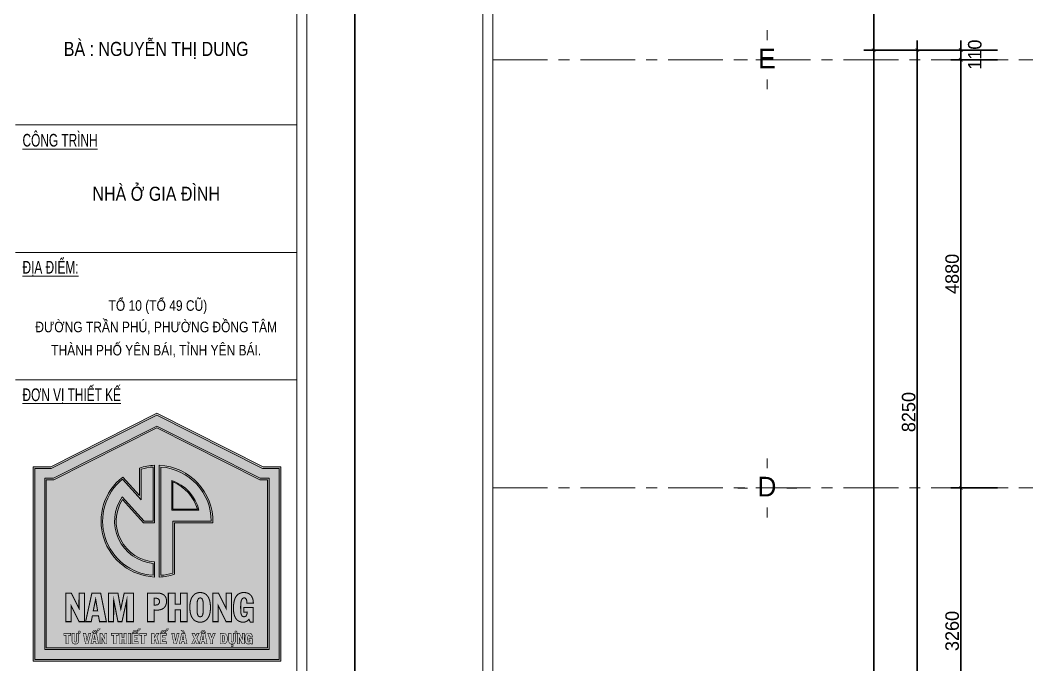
# Model space of a CAD drawing. Header units: millimetres. Extents: x 1832547 to 2001569, y -558009 to -417808.
# Drawn here: x 1906269 to 1917747, y -472298 to -464950 of the extents above; entities that cross this region are included whole.
import ezdxf
from ezdxf.enums import TextEntityAlignment as Align

# ---------------------------------------------------------------- set-up
doc = ezdxf.new("R2010")
doc.units = ezdxf.units.MM
doc.header["$MEASUREMENT"] = 0
doc.linetypes.add('CENTER', pattern=[2, 1.25, -0.25, 0.25, -0.25])
doc.layers.get('0').update_dxf_attribs({"linetype": 'CONTINUOUS'})
doc.layers.get('DEFPOINTS').update_dxf_attribs({"linetype": 'CONTINUOUS'})
for name, color, linetype, lineweight in [('AUDIT_I_160126172308-0', 7, 'CONTINUOUS', 5), ('CA. TUONG', 30, 'CONTINUOUS', 30), ('CA.dim 08', 8, 'CONTINUOUS', 13), ('CA.thay 145', 145, 'CONTINUOUS', 18), ('CA.tim 67', 67, 'CENTER', 9), ('CA.vat lieu 08', 8, 'CONTINUOUS', 5), ('NP-HATCH', 251, 'CONTINUOUS', 15)]:
    doc.layers.add(name, color=color, linetype=linetype, lineweight=lineweight)
doc.styles.add('CA.JSC1', font='Vhavan.ttf', dxfattribs={"width": 0.8})
doc.styles.get("Standard").update_dxf_attribs({"font": 'roman.shx'})
doc.styles.add('VH01-VNAVANTH', font='Vhavan.ttf', dxfattribs={"width": 0.8})
doc.dimstyles.new('CA 70', dxfattribs={"dimscale": 0.7, "dimtxt": 220, "dimasz": 60, "dimexe": 160, "dimexo": 0, "dimgap": 30, "dimtad": 1, "dimdec": 0, "dimrnd": 5, "dimzin": 0, "dimdsep": 46, "dimtxsty": 'Standard', "dimblk": 'ARCHTICK', "dimcen": 0.09, "dimdle": 160, "dimclrd": 256, "dimclre": 256, "dimclrt": 255, "dimadec": 0, "dimazin": 0, "dimtfac": 1, "dimtdec": 0, "dimtix": 1, "dimtmove": 2, "dimatfit": 3, "dimldrblk": 'DOT', "dimfxl": 600, "dimfxlon": 1, "dimtolj": 1, "dimtzin": 0, "dimarcsym": 0})

# ---------------------------------------------------------------- blocks, each defined once
blk = doc.blocks.new('A$C2d76a15f')
at = {"true_color": 0xf67c37}
h = blk.add_hatch(color=30, dxfattribs=at)
h.dxf.hatch_style = 1
h.paths.add_polyline_path([(26594.5, 11499.1, 0.393066), (26118.5, 12011.1), (26118.5, 10987.1, 0.05605), (26231.2, 11008.2), (26231.2, 11499.1)], flags=0)
h.paths.add_polyline_path([(26221.2, 11601.9), (26221.2, 11885, -0.247253), (26478.6, 11601.9)], flags=0)
h.paths.add_polyline_path([(26231.2, 11611.9), (26231.2, 11870.5, -0.229223), (26465.5, 11611.9)], flags=0)
h.paths.add_polyline_path([(26043.8, 12011.1, 0.05605), (25931.1, 11990), (25931.1, 11701.3), (25755.6, 11896, 0.677515), (26043.8, 10987.1), (26043.8, 11100.3, -0.576232), (25753.6, 11729.7), (25961.5, 11499.1), (26043.8, 11499.1)], flags=0)
h.paths.add_polyline_path([(26081.1, 12502.3), (25081.6, 11998), (24926.1, 11998), (24926.1, 10192.2), (27236.2, 10192.2), (27236.2, 11998), (27080.6, 11998)])
h.paths.add_polyline_path([(27058.4, 11904.7), (27142.9, 11904.7), (27142.9, 10285.5), (25019.4, 10285.5), (25019.4, 11904.7), (25103.9, 11904.7), (26081.1, 12397.8)], flags=16)
h.paths.add_polyline_path([(27054.9, 11889.7), (27127.9, 11889.7), (27127.9, 10300.5), (25034.4, 10300.5), (25034.4, 11889.7), (25107.4, 11889.7), (26081.1, 12381)], flags=0)
h.paths.add_polyline_path([(26609.3, 11484.1), (26246.2, 11484.1), (26246.2, 10997.2, -0.068997), (26103.5, 10971.2), (26103.5, 12027, -0.410167)], flags=0)
h.paths.add_polyline_path([(26594.5, 11499.1), (26231.2, 11499.1), (26231.2, 11008.2, -0.05605), (26118.5, 10987.1), (26118.5, 12011.1, -0.393066)], flags=0)
h.paths.add_polyline_path([(26058.8, 12027), (26058.8, 11484.1), (25954.8, 11484.1), (25755.4, 11705.4, 0.57169), (26058.8, 11114.2), (26058.8, 10971.2, -0.698744), (25757.3, 11916.5), (25916.1, 11740.4), (25916.1, 12001, -0.068997)], flags=0)
h.paths.add_polyline_path([(26043.8, 12011.1), (26043.8, 11499.1), (25961.5, 11499.1), (25753.6, 11729.7, 0.576232), (26043.8, 11100.3), (26043.8, 10987.1, -0.677515), (25755.6, 11896), (25931.1, 11701.3), (25931.1, 11990, -0.05605)], flags=0)
at = {"true_color": 0xfffc00}
h = blk.add_hatch(color=2, dxfattribs=at)
h.dxf.hatch_style = 1
h.paths.add_polyline_path([(26465.5, 11611.9, 0.229223), (26231.2, 11870.5), (26231.2, 11611.9)], flags=0)
h.paths.add_polyline_path([(27127.9, 11889.7), (27054.9, 11889.7), (26081.1, 12381), (25107.4, 11889.7), (25034.4, 11889.7), (25034.4, 10300.5), (27127.9, 10300.5)])
h.paths.add_polyline_path([(26246.2, 10997.2, -0.068997), (26103.5, 10971.2), (26103.5, 12027, -0.410167), (26609.3, 11484.1), (26246.2, 11484.1)], flags=16)
h.paths.add_polyline_path([(26231.2, 11008.2, -0.05605), (26118.5, 10987.1), (26118.5, 12011.1, -0.393066), (26594.5, 11499.1), (26231.2, 11499.1)], flags=0)
h.paths.add_polyline_path([(26058.8, 11114.2), (26058.8, 10971.2, -0.698744), (25757.3, 11916.5), (25916.1, 11740.4), (25916.1, 12001, -0.068997), (26058.8, 12027), (26058.8, 11484.1), (25954.8, 11484.1), (25755.4, 11705.4, 0.57169)], flags=16)
h.paths.add_polyline_path([(26478.6, 11601.9), (26221.2, 11601.9), (26221.2, 11885, -0.247253)], flags=0)
h.paths.add_polyline_path([(26465.5, 11611.9), (26231.2, 11611.9), (26231.2, 11870.5, -0.229223)], flags=0)
h.paths.add_polyline_path([(26043.8, 11100.3), (26043.8, 10987.1, -0.677515), (25755.6, 11896), (25931.1, 11701.3), (25931.1, 11990, -0.05605), (26043.8, 12011.1), (26043.8, 11499.1), (25961.5, 11499.1), (25753.6, 11729.7, 0.576232)], flags=0)
at = {"true_color": 0xf67c37}
h = blk.add_hatch(color=30, dxfattribs=at)
h.dxf.hatch_style = 1
h.paths.add_polyline_path([(26231.2, 11499.1), (26594.5, 11499.1, 0.393066), (26118.5, 12011.1), (26118.5, 10987.1, 0.05605), (26231.2, 11008.2)])
h.paths.add_polyline_path([(26221.2, 11601.9), (26221.2, 11885, -0.247253), (26478.6, 11601.9)], flags=16)
h.paths.add_polyline_path([(26231.2, 11611.9), (26231.2, 11870.5, -0.229223), (26465.5, 11611.9)], flags=0)
h.paths.add_polyline_path([(26043.8, 12011.1, 0.05605), (25931.1, 11990), (25931.1, 11701.3), (25755.6, 11896, 0.677515), (26043.8, 10987.1), (26043.8, 11100.3, -0.576232), (25753.6, 11729.7), (25961.5, 11499.1), (26043.8, 11499.1)])
at = {"true_color": 0xfffc00}
h = blk.add_hatch(color=2, dxfattribs=at)
h.dxf.hatch_style = 1
h.paths.add_polyline_path([(26465.5, 11611.9, 0.229223), (26231.2, 11870.5), (26231.2, 11611.9)])
at = {"true_color": 0xf67c37}
h = blk.add_hatch(color=30, dxfattribs=at)
h.dxf.hatch_style = 1
h.paths.add_polyline_path([(25548.9, 10819.5), (25465.8, 10819.5), (25406.6, 10549.2), (25459.5, 10549.2), (25470.6, 10604), (25528.2, 10604), (25538.2, 10549.2), (25602.6, 10549.2)])
h.paths.add_polyline_path([(25478.9, 10651.8), (25501.6, 10761.9), (25519.9, 10651.8)], flags=16)
h.paths.add_polyline_path([(25672.1, 10755.5), (25712.3, 10549.2), (25750.5, 10549.2), (25795, 10748.7), (25795, 10549.2), (25858.2, 10549.2), (25858.2, 10819.5), (25771.5, 10819.5), (25739.3, 10668), (25711.9, 10819.5), (25622.8, 10819.5), (25622.8, 10549.2), (25671.3, 10549.2)])
h.paths.add_polyline_path([(26163.5, 10700.6), (26169.8, 10719.7), (26172.2, 10742.8), (26171.8, 10747.6), (26168.7, 10769), (26160.3, 10786.9), (26147.2, 10801.2), (26143.6, 10803.6), (26127.7, 10812.4), (26108.6, 10817.5), (26086.8, 10819.5), (25992.2, 10819.5), (25992.2, 10549.2), (26055.8, 10549.2), (26055.8, 10659.3), (26066.5, 10658.5), (26080.4, 10657.7), (26091.1, 10658.1), (26111.8, 10661.3), (26130.1, 10667.7), (26145.2, 10677.2), (26153.1, 10684.7)])
h.paths.add_polyline_path([(26055.8, 10705.4), (26055.8, 10771.4), (26066.9, 10771.4), (26076, 10771), (26093.9, 10764.3), (26100.7, 10757.5), (26106.6, 10738), (26105, 10728.1), (26093.5, 10712.6), (26087.2, 10709), (26066.9, 10705.4)], flags=16)
h.paths.add_polyline_path([(26365.8, 10819.5), (26302.6, 10819.5), (26302.6, 10714.6), (26252.5, 10714.6), (26252.5, 10819.5), (26188.9, 10819.5), (26188.9, 10549.2), (26252.5, 10549.2), (26252.5, 10660.1), (26302.6, 10660.1), (26302.6, 10549.2), (26365.8, 10549.2)])
h.paths.add_polyline_path([(26587.2, 10684.3), (26586.9, 10701.4), (26584.5, 10724.1), (26580.5, 10745.2), (26574.5, 10763.9), (26566.6, 10780.5), (26558.2, 10793.3), (26544.7, 10807.2), (26528.8, 10816.7), (26510.5, 10822.7), (26489.9, 10824.7), (26474, 10823.5), (26455.3, 10818.7), (26438.6, 10809.6), (26424.7, 10796.8), (26412.7, 10780.2), (26407.2, 10769.4), (26400.4, 10751.1), (26395.6, 10731.3), (26392.9, 10708.6), (26392.1, 10684.3), (26392.5, 10667.3), (26394.8, 10644.2), (26398.8, 10623.5), (26405.2, 10604.8), (26413.1, 10588.1), (26421.9, 10575.4), (26435.4, 10561.5), (26451.3, 10552), (26469.6, 10546), (26489.9, 10544), (26505.8, 10545.2), (26524.8, 10550), (26541.1, 10559.1), (26555, 10571.8), (26567, 10588.5), (26572.1, 10599.3), (26578.9, 10617.2), (26583.7, 10637.4), (26586.5, 10659.7)])
h.paths.add_polyline_path([(26460.8, 10713.8), (26462, 10735.2), (26464.4, 10749.5), (26464.4, 10750.3), (26474, 10768.6), (26490.3, 10774.7), (26506.6, 10768.2), (26515.3, 10749.1), (26517.3, 10734.8), (26518.5, 10713.4), (26518.9, 10683.7), (26518.5, 10654.5), (26517.3, 10633.1), (26515.3, 10619.2), (26515.3, 10618.8), (26506.2, 10600.1), (26489.2, 10593.9), (26473.2, 10600.9), (26464, 10619.6), (26462, 10633.5), (26460.8, 10655.3), (26460.4, 10685)], flags=16)
h.paths.add_polyline_path([(26660.4, 10700.2), (26735.1, 10549.2), (26786, 10549.2), (26786, 10819.5), (26735.1, 10819.5), (26734.7, 10674.4), (26662, 10819.5), (26609.1, 10819.5), (26609.1, 10549.2), (26660, 10549.2)])
h.paths.add_polyline_path([(26873.5, 10710.6), (26875.5, 10732.1), (26878.2, 10748.4), (26888.6, 10768.2), (26903.7, 10774.6), (26912.8, 10773.4), (26926.3, 10760.7), (26929.9, 10748), (26931.1, 10722.9), (26992.7, 10722.9), (26991.9, 10740.8), (26988, 10762.3), (26980.8, 10780.9), (26970.9, 10796.5), (26959.3, 10808), (26943, 10817.1), (26924.4, 10822.7), (26902.5, 10824.7), (26883.4, 10823.1), (26865.1, 10817.5), (26848.8, 10808.4), (26835.3, 10795.3), (26824.2, 10778.2), (26817.8, 10764.3), (26811.9, 10746), (26807.9, 10725.3), (26805.1, 10702.6), (26804.3, 10677.6), (26804.7, 10659.3), (26807.1, 10635.8), (26811.5, 10615.2), (26817.8, 10596.9), (26825.8, 10581.4), (26828.9, 10576.6), (26842.1, 10562.3), (26857.6, 10552.4), (26875.9, 10546), (26896.9, 10544), (26907.7, 10544.8), (26926.7, 10551.2), (26936.7, 10556.7), (26951.8, 10570.7), (26964.5, 10544), (26990.3, 10544), (26990.3, 10683.6), (26903.7, 10683.6), (26903.7, 10638.2), (26935.5, 10638.2), (26935.1, 10629.5), (26927.9, 10609.6), (26922, 10601.3), (26904.7, 10593.9), (26887.4, 10600.5), (26877.5, 10619.1), (26874.7, 10634.3), (26873.5, 10656.1), (26872.7, 10684.3)])
h.paths.add_polyline_path([(25395.1, 10819.5), (25344.6, 10819.5), (25343.8, 10674.4), (25271, 10819.5), (25218.2, 10819.5), (25218.2, 10549.2), (25269, 10549.2), (25269.8, 10700.2), (25344.6, 10549.2), (25395.1, 10549.2)])
h = blk.add_hatch(color=30, dxfattribs=at)
h.dxf.hatch_style = 1
h.paths.add_polyline_path([(26860.8, 10439.1), (26841, 10439.1), (26841, 10339), (26859.9, 10339), (26860.2, 10395), (26888.1, 10339), (26907, 10339), (26907, 10439.1), (26888.1, 10439.1), (26887.8, 10385.5)])
h.paths.add_polyline_path([(25245.1, 10419.7), (25266.1, 10419.7), (25266.1, 10439.1), (25200.2, 10439.1), (25200.2, 10419.7), (25221.4, 10419.7), (25221.4, 10339), (25245.1, 10339)])
h.paths.add_polyline_path([(25338.9, 10356.2), (25340.3, 10363), (25340.9, 10370.8), (25340.9, 10431.8), (25345.5, 10434.1), (25350.5, 10438.1), (25354.7, 10443.8), (25356.1, 10450), (25355.5, 10454), (25353.4, 10457.6), (25350, 10460.2), (25345.9, 10460.9), (25343.5, 10460.6), (25338, 10457.1), (25336.2, 10454.1), (25335.6, 10450.9), (25338, 10444.9), (25340.4, 10443.4), (25343.2, 10442.5), (25341.7, 10440.3), (25338.8, 10439.1), (25321.2, 10439.1), (25321.2, 10371.1), (25321, 10366.4), (25319.3, 10360.4), (25317.3, 10357.6), (25311.5, 10355.6), (25308.1, 10356.2), (25303.3, 10359.8), (25302.2, 10362.4), (25301.2, 10369.6), (25301.2, 10439.1), (25277.6, 10439.1), (25277.6, 10370.8), (25278.1, 10363.3), (25279.5, 10356.5), (25282, 10350.6), (25285.4, 10345.8), (25289.6, 10342), (25294.9, 10339.3), (25301.2, 10337.6), (25308.6, 10337.2), (25309.1, 10337.2), (25316.4, 10337.7), (25322.7, 10339.3), (25328.1, 10341.9), (25332.6, 10345.6), (25332.8, 10345.8), (25336.4, 10350.4)])
h.paths.add_polyline_path([(25408.3, 10439.1), (25384.4, 10439.1), (25405.4, 10339), (25429.6, 10339), (25455.1, 10439.1), (25435.4, 10439.1), (25419.4, 10369.4)])
h.paths.add_polyline_path([(25500.7, 10468.6), (25484.2, 10468.6), (25469.2, 10448.2), (25484.2, 10448.2), (25492.3, 10459.6), (25500.7, 10448.2), (25515.7, 10448.2)])
h.paths.add_polyline_path([(25544.8, 10481.7), (25524.9, 10481.7), (25512.5, 10461.5), (25525.7, 10461.5)])
h.paths.add_polyline_path([(25509.1, 10439.1), (25478.2, 10439.1), (25456.2, 10339), (25475.8, 10339), (25480, 10359.3), (25501.5, 10359.3), (25505.2, 10339), (25529.1, 10339)])
h.paths.add_polyline_path([(25498.4, 10376.9), (25483.1, 10376.9), (25491.5, 10417.7)], flags=16)
h.paths.add_polyline_path([(25561.6, 10439.1), (25541.9, 10439.1), (25541.9, 10339), (25560.8, 10339), (25561.2, 10395), (25588.9, 10339), (25607.8, 10339), (25607.8, 10439.1), (25588.9, 10439.1), (25588.7, 10385.5)])
h.paths.add_polyline_path([(25716, 10439.1), (25650.1, 10439.1), (25650.1, 10419.7), (25671.3, 10419.7), (25671.3, 10339), (25695, 10339), (25695, 10419.7), (25716, 10419.7)])
h.paths.add_polyline_path([(25751.1, 10439.1), (25727.5, 10439.1), (25727.5, 10339), (25751.1, 10339), (25751.1, 10380), (25769.8, 10380), (25769.8, 10339), (25793.5, 10339), (25793.5, 10439.1), (25769.8, 10439.1), (25769.8, 10400.3), (25751.1, 10400.3)])
h.paths.add_polyline_path([(25832, 10439.1), (25808.4, 10439.1), (25808.4, 10339), (25832, 10339)])
h.paths.add_polyline_path([(25903.4, 10439.1), (25844.6, 10439.1), (25844.6, 10339), (25903.4, 10339), (25903.4, 10359.3), (25868.2, 10359.3), (25868.2, 10380), (25891.8, 10380), (25891.8, 10399.5), (25868.2, 10399.5), (25868.2, 10419.7), (25903.4, 10419.7)])
h.paths.add_polyline_path([(25881.9, 10468.6), (25865.3, 10468.6), (25850.4, 10448.2), (25865.3, 10448.2), (25873.5, 10459.6), (25881.9, 10448.2), (25896.8, 10448.2)])
h.paths.add_polyline_path([(25926, 10481.7), (25906, 10481.7), (25893.7, 10461.5), (25906.9, 10461.5)])
h.paths.add_polyline_path([(25981.6, 10439.1), (25915.7, 10439.1), (25915.7, 10419.7), (25937, 10419.7), (25937, 10339), (25960.6, 10339), (25960.6, 10419.7), (25981.6, 10419.7)])
h.paths.add_polyline_path([(26054.9, 10439.1), (26031.2, 10439.1), (26031.2, 10339), (26054.9, 10339), (26054.9, 10366.6), (26064.8, 10382.4), (26077.7, 10339), (26100.8, 10339), (26080.6, 10406.2), (26101.3, 10439.1), (26078, 10439.1), (26054.9, 10396.1)])
h.paths.add_polyline_path([(26170.4, 10439.1), (26111.6, 10439.1), (26111.6, 10339), (26170.4, 10339), (26170.4, 10359.3), (26135.2, 10359.3), (26135.2, 10380), (26158.9, 10380), (26158.9, 10399.5), (26135.2, 10399.5), (26135.2, 10419.7), (26170.4, 10419.7)])
h.paths.add_polyline_path([(26148.8, 10468.6), (26132.3, 10468.6), (26117.3, 10448.2), (26132.3, 10448.2), (26140.4, 10459.6), (26148.8, 10448.2), (26163.8, 10448.2)])
h.paths.add_polyline_path([(26192.9, 10481.7), (26173, 10481.7), (26160.6, 10461.5), (26173.8, 10461.5)])
h.paths.add_polyline_path([(26291.4, 10439.1), (26271.7, 10439.1), (26255.7, 10369.4), (26244.6, 10439.1), (26220.8, 10439.1), (26241.8, 10339), (26266, 10339)])
h.paths.add_polyline_path([(26345.4, 10439.1), (26314.5, 10439.1), (26292.4, 10339), (26312.2, 10339), (26316.4, 10359.3), (26337.8, 10359.3), (26341.6, 10339), (26365.4, 10339)])
h.paths.add_polyline_path([(26327.8, 10417.7), (26334.7, 10376.9), (26319.4, 10376.9)], flags=16)
h.paths.add_polyline_path([(26328.6, 10468.6), (26308.7, 10468.6), (26327.8, 10448.2), (26341, 10448.2)])
h.paths.add_polyline_path([(26481.1, 10439.1), (26459.9, 10439.1), (26447.5, 10413), (26437.6, 10439.1), (26411.8, 10439.1), (26434.7, 10388.8), (26409, 10339), (26430.7, 10339), (26444.1, 10369.1), (26456.5, 10339), (26481.9, 10339), (26457.5, 10393.5)])
h.paths.add_polyline_path([(26535.2, 10439.1), (26504.2, 10439.1), (26482.2, 10339), (26501.9, 10339), (26506.1, 10359.3), (26527.7, 10359.3), (26531.3, 10339), (26555.2, 10339)])
h.paths.add_polyline_path([(26517.6, 10417.7), (26524.5, 10376.9), (26509.2, 10376.9)], flags=16)
h.paths.add_polyline_path([(26526.8, 10468.6), (26510.3, 10468.6), (26495.3, 10448.2), (26510.3, 10448.2), (26518.4, 10459.6), (26526.8, 10448.2), (26541.8, 10448.2)])
h.paths.add_polyline_path([(26585.6, 10439.1), (26560.7, 10439.1), (26584.4, 10378.2), (26584.4, 10339), (26607.9, 10339), (26607.9, 10379.5), (26633.7, 10439.1), (26612.7, 10439.1), (26598, 10399.7)])
h.paths.add_polyline_path([(26747.3, 10382.8), (26747.6, 10390.8), (26747.5, 10394.8), (26746.8, 10402.4), (26745.4, 10409.2), (26743.3, 10415.4), (26740.5, 10420.9), (26737.1, 10425.9), (26734.7, 10428.4), (26730, 10432.3), (26724.7, 10435.3), (26718.9, 10437.4), (26712.2, 10438.6), (26705.1, 10439.1), (26679.3, 10439.1), (26679.3, 10339), (26707.9, 10339), (26712, 10339.3), (26718.7, 10340.2), (26724.6, 10342.3), (26729.9, 10345.3), (26734.6, 10349.3), (26738.5, 10354.3), (26740.3, 10357.2), (26743, 10362.6), (26745, 10368.7), (26746.4, 10375.4)])
h.paths.add_polyline_path([(26703, 10421.4), (26705.1, 10421.4), (26705.4, 10421.4), (26711.5, 10420), (26716.1, 10416.5), (26719.5, 10410.7), (26720.8, 10406.5), (26721.7, 10399.7), (26722.1, 10391.6), (26722.1, 10389.3), (26721.9, 10381), (26721.1, 10374.3), (26720, 10369.1), (26719.3, 10367.1), (26716.1, 10361.4), (26711.5, 10357.9), (26705.6, 10356.7), (26703, 10356.7)], flags=16)
h.paths.add_polyline_path([(26783.3, 10439.1), (26759.7, 10439.1), (26759.7, 10370.8), (26760.1, 10363.3), (26761.5, 10356.5), (26764, 10350.6), (26767.4, 10345.8), (26771.7, 10342), (26777, 10339.3), (26783.3, 10337.6), (26790.6, 10337.2), (26791.2, 10337.2), (26798.3, 10337.7), (26804.7, 10339.3), (26810.2, 10341.9), (26814.5, 10345.4), (26818.3, 10350.4), (26820.9, 10356.2), (26822.4, 10363), (26823, 10370.8), (26823, 10431.8), (26827.6, 10434.1), (26832.6, 10438.2), (26832.8, 10438.4), (26836.7, 10443.8), (26838.1, 10450), (26837.5, 10454), (26835.4, 10457.6), (26831.9, 10460.2), (26828, 10460.9), (26825.5, 10460.6), (26820, 10457.1), (26818.3, 10454.1), (26817.7, 10450.9), (26820, 10444.9), (26822.5, 10443.4), (26825.3, 10442.5), (26823.8, 10440.3), (26820.9, 10439.1), (26803.2, 10439.1), (26803.2, 10371.1), (26803, 10366.4), (26801.4, 10360.4), (26799.3, 10357.6), (26793.5, 10355.6), (26790.2, 10356.2), (26785.4, 10359.8), (26784.3, 10362.4), (26783.3, 10369.6)])
h.paths.add_polyline_path([(26983, 10388.8), (26950.7, 10388.8), (26950.7, 10372), (26962.6, 10372), (26962.2, 10367.8), (26959.8, 10361.4), (26956.8, 10357.6), (26951.3, 10355.6), (26949.1, 10355.8), (26944.1, 10358.6), (26941, 10364.7), (26940.6, 10366.8), (26939.8, 10372.4), (26939.4, 10379.8), (26939.3, 10389.1), (26939.3, 10393), (26939.6, 10400.9), (26940.2, 10407.6), (26941.4, 10412.8), (26942.1, 10415.3), (26945.7, 10420.7), (26950.7, 10422.5), (26954.9, 10421.7), (26959.1, 10417.3), (26959.3, 10417.2), (26960.6, 10411.6), (26961, 10403.4), (26983.8, 10403.4), (26983.8, 10405.6), (26983.1, 10413.1), (26981.6, 10419.8), (26979, 10425.6), (26975.7, 10430.7), (26974, 10432.5), (26969.3, 10436.3), (26963.8, 10438.9), (26957.4, 10440.5), (26950.2, 10441), (26945.9, 10440.8), (26939.6, 10439.6), (26933.9, 10437.3), (26929, 10433.9), (26924.7, 10429.3), (26921.1, 10423.8), (26919.7, 10420.9), (26917.6, 10415.3), (26915.9, 10409), (26914.7, 10402.1), (26913.9, 10394.6), (26913.7, 10386.6), (26913.8, 10383.2), (26914.3, 10375.3), (26915.4, 10368.1), (26916.9, 10361.7), (26919, 10355.9), (26921.8, 10350.9), (26925.2, 10346.3), (26929.9, 10342.3), (26935.2, 10339.4), (26941.4, 10337.7), (26948.1, 10337.2), (26953.1, 10337.6), (26959.3, 10339.8), (26963.8, 10342.3), (26968.7, 10346.9), (26973.3, 10337.2), (26983, 10337.2)])
h.paths.add_polyline_path([(26799.9, 10333.4), (26783.3, 10333.4), (26783.3, 10315.7), (26799.9, 10315.7)])
at = {"layer": 'NP-HATCH'}
h = blk.add_hatch(color=256, dxfattribs=at)
h.dxf.hatch_style = 1
h.paths.add_polyline_path([(27251.2, 12013), (27084.2, 12013), (26081.1, 12519.1), (25078.1, 12013), (24911.1, 12013), (24911.1, 10177.2), (27251.2, 10177.2)])
h.paths.add_polyline_path([(27236.2, 10192.2), (24926.1, 10192.2), (24926.1, 11998), (25081.6, 11998), (26081.1, 12502.3), (27080.6, 11998), (27236.2, 11998)], flags=16)
h.paths.add_polyline_path([(27142.9, 10285.5), (25019.4, 10285.5), (25019.4, 11904.7), (25103.9, 11904.7), (26081.1, 12397.8), (27058.4, 11904.7), (27142.9, 11904.7)], flags=0)
h.paths.add_polyline_path([(27127.9, 10300.5), (25034.4, 10300.5), (25034.4, 11889.7), (25107.4, 11889.7), (26081.1, 12381), (27054.9, 11889.7), (27127.9, 11889.7)], flags=0)
h.paths.add_polyline_path([(26246.2, 10997.2, -0.068997), (26103.5, 10971.2), (26103.5, 12027, -0.410167), (26609.3, 11484.1), (26246.2, 11484.1)], flags=0)
h.paths.add_polyline_path([(26231.2, 11008.2, -0.05605), (26118.5, 10987.1), (26118.5, 12011.1, -0.393066), (26594.5, 11499.1), (26231.2, 11499.1)], flags=0)
h.paths.add_polyline_path([(26058.8, 10971.2, -0.698744), (25757.3, 11916.5), (25916.1, 11740.4), (25916.1, 12001, -0.068997), (26058.8, 12027), (26058.8, 11484.1), (25954.8, 11484.1), (25755.4, 11705.4, 0.57169), (26058.8, 11114.2)], flags=0)
h.paths.add_polyline_path([(26043.8, 10987.1, -0.677515), (25755.6, 11896), (25931.1, 11701.3), (25931.1, 11990, -0.05605), (26043.8, 12011.1), (26043.8, 11499.1), (25961.5, 11499.1), (25753.6, 11729.7, 0.576232), (26043.8, 11100.3)], flags=0)
h.paths.add_polyline_path([(26478.6, 11601.9), (26221.2, 11601.9), (26221.2, 11885, -0.247253)], flags=0)
h.paths.add_polyline_path([(26465.5, 11611.9), (26231.2, 11611.9), (26231.2, 11870.5, -0.229223)], flags=0)
h.paths.add_polyline_path([(26103.5, 12027), (26103.5, 10971.2, 0.068997), (26246.2, 10997.2), (26246.2, 11484.1), (26609.3, 11484.1, 0.410167)], flags=0)
h.paths.add_polyline_path([(26058.8, 12027, 0.068997), (25916.1, 12001), (25916.1, 11740.4), (25757.3, 11916.5, 0.698744), (26058.8, 10971.2), (26058.8, 11114.2, -0.57169), (25755.4, 11705.4), (25954.8, 11484.1), (26058.8, 11484.1)], flags=0)
h = blk.add_hatch(color=256, dxfattribs=at)
h.dxf.hatch_style = 1
h.paths.add_polyline_path([(25103.9, 11904.7), (25019.4, 11904.7), (25019.4, 10285.5), (27142.9, 10285.5), (27142.9, 11904.7), (27058.4, 11904.7), (26081.1, 12397.8)])
h.paths.add_polyline_path([(27127.9, 11889.7), (27054.9, 11889.7), (26081.1, 12381), (25107.4, 11889.7), (25034.4, 11889.7), (25034.4, 10300.5), (27127.9, 10300.5)], flags=16)
h.paths.add_polyline_path([(26058.8, 12027), (26058.8, 11484.1), (25954.8, 11484.1), (25755.4, 11705.4, 0.57169), (26058.8, 11114.2), (26058.8, 10971.2, -0.698744), (25757.3, 11916.5), (25916.1, 11740.4), (25916.1, 12001, -0.068997)], flags=0)
h.paths.add_polyline_path([(26103.5, 12027, -0.410167), (26609.3, 11484.1), (26246.2, 11484.1), (26246.2, 10997.2, -0.068997), (26103.5, 10971.2)], flags=0)
h.paths.add_polyline_path([(26043.8, 12011.1), (26043.8, 11499.1), (25961.5, 11499.1), (25753.6, 11729.7, 0.576232), (26043.8, 11100.3), (26043.8, 10987.1, -0.677515), (25755.6, 11896), (25931.1, 11701.3), (25931.1, 11990, -0.05605)], flags=0)
h.paths.add_polyline_path([(26118.5, 12011.1, -0.393066), (26594.5, 11499.1), (26231.2, 11499.1), (26231.2, 11008.2, -0.05605), (26118.5, 10987.1)], flags=0)
h.paths.add_polyline_path([(26221.2, 11885, -0.247253), (26478.6, 11601.9), (26221.2, 11601.9)], flags=0)
h.paths.add_polyline_path([(26231.2, 11870.5, -0.229223), (26465.5, 11611.9), (26231.2, 11611.9)], flags=0)
h = blk.add_hatch(color=256, dxfattribs=at)
h.dxf.hatch_style = 1
h.paths.add_polyline_path([(26103.5, 12027), (26103.5, 10971.2, 0.068997), (26246.2, 10997.2), (26246.2, 11484.1), (26609.3, 11484.1, 0.410167)])
h.paths.add_polyline_path([(26118.5, 12011.1), (26118.5, 10987.1, 0.05605), (26231.2, 11008.2), (26231.2, 11499.1), (26594.5, 11499.1, 0.393066)], flags=16)
h.paths.add_polyline_path([(26221.2, 11885, -0.247253), (26478.6, 11601.9), (26221.2, 11601.9)], flags=0)
h.paths.add_polyline_path([(26231.2, 11870.5, -0.229223), (26465.5, 11611.9), (26231.2, 11611.9)], flags=0)
h.paths.add_polyline_path([(26058.8, 12027, 0.068997), (25916.1, 12001), (25916.1, 11740.4), (25757.3, 11916.5, 0.698744), (26058.8, 10971.2), (26058.8, 11114.2, -0.57169), (25755.4, 11705.4), (25954.8, 11484.1), (26058.8, 11484.1)])
h.paths.add_polyline_path([(26043.8, 11100.3, -0.576232), (25753.6, 11729.7), (25961.5, 11499.1), (26043.8, 11499.1), (26043.8, 12011.1, 0.05605), (25931.1, 11990), (25931.1, 11701.3), (25755.6, 11896, 0.677515), (26043.8, 10987.1)], flags=16)
h = blk.add_hatch(color=256, dxfattribs=at)
h.dxf.hatch_style = 1
h.paths.add_polyline_path([(26221.2, 11885), (26221.2, 11601.9), (26478.6, 11601.9, 0.247253)])
h.paths.add_polyline_path([(26231.2, 11870.5), (26231.2, 11611.9), (26465.5, 11611.9, 0.229223)], flags=16)
at = {"color": 4, "linetype": 'Continuous', "lineweight": 18}
for p, q in [((1212.4, 19312.8), (1212.4, 452.5)), ((27498.5, 452.5), (27498.5, 19312.8))]:
    blk.add_line(p, q, dxfattribs=at)
for p, q in [((1305.6, 19219.6), (1305.6, 545.7)), ((27405.3, 545.7), (27405.3, 19219.6)), ((24743.3, 15244.7), (27405.3, 15244.7)), ((24743.3, 14039.2), (27405.3, 14039.2)), ((24743.3, 12833.8), (27405.3, 12833.8))]:
    blk.add_line(p, q)
for points in [[(27251.2, 12013), (27084.2, 12013), (26081.1, 12519.1), (25078.1, 12013), (24911.1, 12013), (24911.1, 10177.2), (27251.2, 10177.2)], [(27236.2, 11998), (27080.6, 11998), (26081.1, 12502.3), (25081.6, 11998), (24926.1, 11998), (24926.1, 10192.2), (27236.2, 10192.2)], [(27142.9, 10285.5), (25019.4, 10285.5), (25019.4, 11904.7), (25103.9, 11904.7), (26081.1, 12397.8), (27058.4, 11904.7), (27142.9, 11904.7)], [(27127.9, 10300.5), (25034.4, 10300.5), (25034.4, 11889.7), (25107.4, 11889.7), (26081.1, 12381), (27054.9, 11889.7), (27127.9, 11889.7)]]:
    blk.add_lwpolyline(points, close=True)
for points in [[(26058.8, 10971.2, -0.698744), (25757.3, 11916.5), (25916.1, 11740.4), (25916.1, 12001, -0.068997), (26058.8, 12027), (26058.8, 11484.1), (25954.8, 11484.1), (25755.4, 11705.4, 0.57169), (26058.8, 11114.2)], [(26043.8, 12011.1, 0.05605), (25931.1, 11990), (25931.1, 11701.3), (25755.6, 11896, 0.677515), (26043.8, 10987.1), (26043.8, 11100.3, -0.576232), (25753.6, 11729.7), (25961.5, 11499.1), (26043.8, 11499.1)], [(26043.8, 10987.1, -0.677515), (25755.6, 11896), (25931.1, 11701.3), (25931.1, 11990, -0.05605), (26043.8, 12011.1), (26043.8, 11499.1), (25961.5, 11499.1), (25753.6, 11729.7, 0.576232), (26043.8, 11100.3)], [(26609.3, 11484.1), (26246.2, 11484.1), (26246.2, 10997.2, -0.068997), (26103.5, 10971.2), (26103.5, 12027, -0.410167)], [(26118.5, 12011.1), (26118.5, 10987.1, 0.05605), (26231.2, 11008.2), (26231.2, 11499.1), (26594.5, 11499.1, 0.393066)], [(26594.5, 11499.1), (26231.2, 11499.1), (26231.2, 11008.2, -0.05605), (26118.5, 10987.1), (26118.5, 12011.1, -0.393066)], [(26478.6, 11601.9), (26221.2, 11601.9), (26221.2, 11885, -0.247253)], [(26231.2, 11611.9), (26231.2, 11870.5, -0.229223), (26465.5, 11611.9)], [(26465.5, 11611.9), (26231.2, 11611.9), (26231.2, 11870.5, -0.229223)]]:
    blk.add_lwpolyline(points, format="xyb", close=True)
at = {"layer": 'DEFPOINTS', "ltscale": 600}
for p, q in [((0, 0), (0, 19765.3)), ((27951, 19765.3), (27951, 0))]:
    blk.add_line(p, q, dxfattribs=at)
at = {"layer": 'NP-HATCH'}
for points, const_width in [([(25395.1, 10819.5), (25344.6, 10819.5), (25343.8, 10674.4), (25271, 10819.5), (25218.2, 10819.5), (25218.2, 10549.2), (25269, 10549.2), (25269.8, 10700.2), (25344.6, 10549.2), (25395.1, 10549.2)], 10), ([(25548.9, 10819.5), (25465.8, 10819.5), (25406.6, 10549.2), (25459.5, 10549.2), (25470.6, 10604), (25528.2, 10604), (25538.2, 10549.2), (25602.6, 10549.2)], 10), ([(25478.9, 10651.8), (25501.6, 10761.9), (25519.9, 10651.8)], 10), ([(25672.1, 10755.5), (25712.3, 10549.2), (25750.5, 10549.2), (25795, 10748.7), (25795, 10549.2), (25858.2, 10549.2), (25858.2, 10819.5), (25771.5, 10819.5), (25739.3, 10668), (25711.9, 10819.5), (25622.8, 10819.5), (25622.8, 10549.2), (25671.3, 10549.2)], 10), ([(26163.5, 10700.6), (26169.8, 10719.7), (26172.2, 10742.8), (26171.8, 10747.6), (26168.7, 10769), (26160.3, 10786.9), (26147.2, 10801.2), (26143.6, 10803.6), (26127.7, 10812.4), (26108.6, 10817.5), (26086.8, 10819.5), (25992.2, 10819.5), (25992.2, 10549.2), (26055.8, 10549.2), (26055.8, 10659.3), (26066.5, 10658.5), (26080.4, 10657.7), (26091.1, 10658.1), (26111.8, 10661.3), (26130.1, 10667.7), (26145.2, 10677.2), (26153.1, 10684.7)], 10), ([(26055.8, 10705.4), (26055.8, 10771.4), (26066.9, 10771.4), (26076, 10771), (26093.9, 10764.3), (26100.7, 10757.5), (26106.6, 10738), (26105, 10728.1), (26093.5, 10712.6), (26087.2, 10709), (26066.9, 10705.4)], 10), ([(26365.8, 10819.5), (26302.6, 10819.5), (26302.6, 10714.6), (26252.5, 10714.6), (26252.5, 10819.5), (26188.9, 10819.5), (26188.9, 10549.2), (26252.5, 10549.2), (26252.5, 10660.1), (26302.6, 10660.1), (26302.6, 10549.2), (26365.8, 10549.2)], 10), ([(26587.2, 10684.3), (26586.9, 10701.4), (26584.5, 10724.1), (26580.5, 10745.2), (26574.5, 10763.9), (26566.6, 10780.5), (26558.2, 10793.3), (26544.7, 10807.2), (26528.8, 10816.7), (26510.5, 10822.7), (26489.9, 10824.7), (26474, 10823.5), (26455.3, 10818.7), (26438.6, 10809.6), (26424.7, 10796.8), (26412.7, 10780.2), (26407.2, 10769.4), (26400.4, 10751.1), (26395.6, 10731.3), (26392.9, 10708.6), (26392.1, 10684.3), (26392.5, 10667.3), (26394.8, 10644.2), (26398.8, 10623.5), (26405.2, 10604.8), (26413.1, 10588.1), (26421.9, 10575.4), (26435.4, 10561.5), (26451.3, 10552), (26469.6, 10546), (26489.9, 10544), (26505.8, 10545.2), (26524.8, 10550), (26541.1, 10559.1), (26555, 10571.8), (26567, 10588.5), (26572.1, 10599.3), (26578.9, 10617.2), (26583.7, 10637.4), (26586.5, 10659.7)], 10), ([(26460.8, 10713.8), (26462, 10735.2), (26464.4, 10749.5), (26464.4, 10750.3), (26474, 10768.6), (26490.3, 10774.7), (26506.6, 10768.2), (26515.3, 10749.1), (26517.3, 10734.8), (26518.5, 10713.4), (26518.9, 10683.7), (26518.5, 10654.5), (26517.3, 10633.1), (26515.3, 10619.2), (26515.3, 10618.8), (26506.2, 10600.1), (26489.2, 10593.9), (26473.2, 10600.9), (26464, 10619.6), (26462, 10633.5), (26460.8, 10655.3), (26460.4, 10685)], 10), ([(26660.4, 10700.2), (26735.1, 10549.2), (26786, 10549.2), (26786, 10819.5), (26735.1, 10819.5), (26734.7, 10674.4), (26662, 10819.5), (26609.1, 10819.5), (26609.1, 10549.2), (26660, 10549.2)], 10), ([(26873.5, 10710.6), (26875.5, 10732.1), (26878.2, 10748.4), (26888.6, 10768.2), (26903.7, 10774.6), (26912.8, 10773.4), (26926.3, 10760.7), (26929.9, 10748), (26931.1, 10722.9), (26992.7, 10722.9), (26991.9, 10740.8), (26988, 10762.3), (26980.8, 10780.9), (26970.9, 10796.5), (26959.3, 10808), (26943, 10817.1), (26924.4, 10822.7), (26902.5, 10824.7), (26883.4, 10823.1), (26865.1, 10817.5), (26848.8, 10808.4), (26835.3, 10795.3), (26824.2, 10778.2), (26817.8, 10764.3), (26811.9, 10746), (26807.9, 10725.3), (26805.1, 10702.6), (26804.3, 10677.6), (26804.7, 10659.3), (26807.1, 10635.8), (26811.5, 10615.2), (26817.8, 10596.9), (26825.8, 10581.4), (26828.9, 10576.6), (26842.1, 10562.3), (26857.6, 10552.4), (26875.9, 10546), (26896.9, 10544), (26907.7, 10544.8), (26926.7, 10551.2), (26936.7, 10556.7), (26951.8, 10570.7), (26964.5, 10544), (26990.3, 10544), (26990.3, 10683.6), (26903.7, 10683.6), (26903.7, 10638.2), (26935.5, 10638.2), (26935.1, 10629.5), (26927.9, 10609.6), (26922, 10601.3), (26904.7, 10593.9), (26887.4, 10600.5), (26877.5, 10619.1), (26874.7, 10634.3), (26873.5, 10656.1), (26872.7, 10684.3)], 10), ([(25544.8, 10481.7), (25524.9, 10481.7), (25512.5, 10461.5), (25525.7, 10461.5)], 5), ([(25926, 10481.7), (25906, 10481.7), (25893.7, 10461.5), (25906.9, 10461.5)], 5), ([(26192.9, 10481.7), (26173, 10481.7), (26160.6, 10461.5), (26173.8, 10461.5)], 5), ([(25245.1, 10419.7), (25266.1, 10419.7), (25266.1, 10439.1), (25200.2, 10439.1), (25200.2, 10419.7), (25221.4, 10419.7), (25221.4, 10339), (25245.1, 10339)], 5), ([(25338.9, 10356.2), (25340.3, 10363), (25340.9, 10370.8), (25340.9, 10431.8), (25345.5, 10434.1), (25350.5, 10438.1), (25354.7, 10443.8), (25356.1, 10450), (25355.5, 10454), (25353.4, 10457.6), (25350, 10460.2), (25345.9, 10460.9), (25343.5, 10460.6), (25338, 10457.1), (25336.2, 10454.1), (25335.6, 10450.9), (25338, 10444.9), (25340.4, 10443.4), (25343.2, 10442.5), (25341.7, 10440.3), (25338.8, 10439.1), (25321.2, 10439.1), (25321.2, 10371.1), (25321, 10366.4), (25319.3, 10360.4), (25317.3, 10357.6), (25311.5, 10355.6), (25308.1, 10356.2), (25303.3, 10359.8), (25302.2, 10362.4), (25301.2, 10369.6), (25301.2, 10439.1), (25277.6, 10439.1), (25277.6, 10370.8), (25278.1, 10363.3), (25279.5, 10356.5), (25282, 10350.6), (25285.4, 10345.8), (25289.6, 10342), (25294.9, 10339.3), (25301.2, 10337.6), (25308.6, 10337.2), (25309.1, 10337.2), (25316.4, 10337.7), (25322.7, 10339.3), (25328.1, 10341.9), (25332.6, 10345.6), (25332.8, 10345.8), (25336.4, 10350.4)], 5), ([(25408.3, 10439.1), (25384.4, 10439.1), (25405.4, 10339), (25429.6, 10339), (25455.1, 10439.1), (25435.4, 10439.1), (25419.4, 10369.4)], 5), ([(25509.1, 10439.1), (25478.2, 10439.1), (25456.2, 10339), (25475.8, 10339), (25480, 10359.3), (25501.5, 10359.3), (25505.2, 10339), (25529.1, 10339)], 5), ([(25500.7, 10468.6), (25484.2, 10468.6), (25469.2, 10448.2), (25484.2, 10448.2), (25492.3, 10459.6), (25500.7, 10448.2), (25515.7, 10448.2)], 5), ([(25498.4, 10376.9), (25483.1, 10376.9), (25491.5, 10417.7)], 5), ([(25561.6, 10439.1), (25541.9, 10439.1), (25541.9, 10339), (25560.8, 10339), (25561.2, 10395), (25588.9, 10339), (25607.8, 10339), (25607.8, 10439.1), (25588.9, 10439.1), (25588.7, 10385.5)], 5), ([(25716, 10439.1), (25650.1, 10439.1), (25650.1, 10419.7), (25671.3, 10419.7), (25671.3, 10339), (25695, 10339), (25695, 10419.7), (25716, 10419.7)], 5), ([(25751.1, 10439.1), (25727.5, 10439.1), (25727.5, 10339), (25751.1, 10339), (25751.1, 10380), (25769.8, 10380), (25769.8, 10339), (25793.5, 10339), (25793.5, 10439.1), (25769.8, 10439.1), (25769.8, 10400.3), (25751.1, 10400.3)], 5), ([(25832, 10439.1), (25808.4, 10439.1), (25808.4, 10339), (25832, 10339)], 5), ([(25903.4, 10439.1), (25844.6, 10439.1), (25844.6, 10339), (25903.4, 10339), (25903.4, 10359.3), (25868.2, 10359.3), (25868.2, 10380), (25891.8, 10380), (25891.8, 10399.5), (25868.2, 10399.5), (25868.2, 10419.7), (25903.4, 10419.7)], 5), ([(25881.9, 10468.6), (25865.3, 10468.6), (25850.4, 10448.2), (25865.3, 10448.2), (25873.5, 10459.6), (25881.9, 10448.2), (25896.8, 10448.2)], 5), ([(25981.6, 10439.1), (25915.7, 10439.1), (25915.7, 10419.7), (25937, 10419.7), (25937, 10339), (25960.6, 10339), (25960.6, 10419.7), (25981.6, 10419.7)], 5), ([(26054.9, 10439.1), (26031.2, 10439.1), (26031.2, 10339), (26054.9, 10339), (26054.9, 10366.6), (26064.8, 10382.4), (26077.7, 10339), (26100.8, 10339), (26080.6, 10406.2), (26101.3, 10439.1), (26078, 10439.1), (26054.9, 10396.1)], 5), ([(26170.4, 10439.1), (26111.6, 10439.1), (26111.6, 10339), (26170.4, 10339), (26170.4, 10359.3), (26135.2, 10359.3), (26135.2, 10380), (26158.9, 10380), (26158.9, 10399.5), (26135.2, 10399.5), (26135.2, 10419.7), (26170.4, 10419.7)], 5), ([(26148.8, 10468.6), (26132.3, 10468.6), (26117.3, 10448.2), (26132.3, 10448.2), (26140.4, 10459.6), (26148.8, 10448.2), (26163.8, 10448.2)], 5), ([(26291.4, 10439.1), (26271.7, 10439.1), (26255.7, 10369.4), (26244.6, 10439.1), (26220.8, 10439.1), (26241.8, 10339), (26266, 10339)], 5), ([(26345.4, 10439.1), (26314.5, 10439.1), (26292.4, 10339), (26312.2, 10339), (26316.4, 10359.3), (26337.8, 10359.3), (26341.6, 10339), (26365.4, 10339)], 5), ([(26328.6, 10468.6), (26308.7, 10468.6), (26327.8, 10448.2), (26341, 10448.2)], 5), ([(26327.8, 10417.7), (26334.7, 10376.9), (26319.4, 10376.9)], 5), ([(26481.1, 10439.1), (26459.9, 10439.1), (26447.5, 10413), (26437.6, 10439.1), (26411.8, 10439.1), (26434.7, 10388.8), (26409, 10339), (26430.7, 10339), (26444.1, 10369.1), (26456.5, 10339), (26481.9, 10339), (26457.5, 10393.5)], 5), ([(26535.2, 10439.1), (26504.2, 10439.1), (26482.2, 10339), (26501.9, 10339), (26506.1, 10359.3), (26527.7, 10359.3), (26531.3, 10339), (26555.2, 10339)], 5), ([(26526.8, 10468.6), (26510.3, 10468.6), (26495.3, 10448.2), (26510.3, 10448.2), (26518.4, 10459.6), (26526.8, 10448.2), (26541.8, 10448.2)], 5), ([(26517.6, 10417.7), (26524.5, 10376.9), (26509.2, 10376.9)], 5), ([(26585.6, 10439.1), (26560.7, 10439.1), (26584.4, 10378.2), (26584.4, 10339), (26607.9, 10339), (26607.9, 10379.5), (26633.7, 10439.1), (26612.7, 10439.1), (26598, 10399.7)], 5), ([(26747.3, 10382.8), (26747.6, 10390.8), (26747.5, 10394.8), (26746.8, 10402.4), (26745.4, 10409.2), (26743.3, 10415.4), (26740.5, 10420.9), (26737.1, 10425.9), (26734.7, 10428.4), (26730, 10432.3), (26724.7, 10435.3), (26718.9, 10437.4), (26712.2, 10438.6), (26705.1, 10439.1), (26679.3, 10439.1), (26679.3, 10339), (26707.9, 10339), (26712, 10339.3), (26718.7, 10340.2), (26724.6, 10342.3), (26729.9, 10345.3), (26734.6, 10349.3), (26738.5, 10354.3), (26740.3, 10357.2), (26743, 10362.6), (26745, 10368.7), (26746.4, 10375.4)], 5), ([(26703, 10421.4), (26705.1, 10421.4), (26705.4, 10421.4), (26711.5, 10420), (26716.1, 10416.5), (26719.5, 10410.7), (26720.8, 10406.5), (26721.7, 10399.7), (26722.1, 10391.6), (26722.1, 10389.3), (26721.9, 10381), (26721.1, 10374.3), (26720, 10369.1), (26719.3, 10367.1), (26716.1, 10361.4), (26711.5, 10357.9), (26705.6, 10356.7), (26703, 10356.7)], 5), ([(26783.3, 10439.1), (26759.7, 10439.1), (26759.7, 10370.8), (26760.1, 10363.3), (26761.5, 10356.5), (26764, 10350.6), (26767.4, 10345.8), (26771.7, 10342), (26777, 10339.3), (26783.3, 10337.6), (26790.6, 10337.2), (26791.2, 10337.2), (26798.3, 10337.7), (26804.7, 10339.3), (26810.2, 10341.9), (26814.5, 10345.4), (26818.3, 10350.4), (26820.9, 10356.2), (26822.4, 10363), (26823, 10370.8), (26823, 10431.8), (26827.6, 10434.1), (26832.6, 10438.2), (26832.8, 10438.4), (26836.7, 10443.8), (26838.1, 10450), (26837.5, 10454), (26835.4, 10457.6), (26831.9, 10460.2), (26828, 10460.9), (26825.5, 10460.6), (26820, 10457.1), (26818.3, 10454.1), (26817.7, 10450.9), (26820, 10444.9), (26822.5, 10443.4), (26825.3, 10442.5), (26823.8, 10440.3), (26820.9, 10439.1), (26803.2, 10439.1), (26803.2, 10371.1), (26803, 10366.4), (26801.4, 10360.4), (26799.3, 10357.6), (26793.5, 10355.6), (26790.2, 10356.2), (26785.4, 10359.8), (26784.3, 10362.4), (26783.3, 10369.6)], 5), ([(26860.8, 10439.1), (26841, 10439.1), (26841, 10339), (26859.9, 10339), (26860.2, 10395), (26888.1, 10339), (26907, 10339), (26907, 10439.1), (26888.1, 10439.1), (26887.8, 10385.5)], 5), ([(26983, 10388.8), (26950.7, 10388.8), (26950.7, 10372), (26962.6, 10372), (26962.2, 10367.8), (26959.8, 10361.4), (26956.8, 10357.6), (26951.3, 10355.6), (26949.1, 10355.8), (26944.1, 10358.6), (26941, 10364.7), (26940.6, 10366.8), (26939.8, 10372.4), (26939.4, 10379.8), (26939.3, 10389.1), (26939.3, 10393), (26939.6, 10400.9), (26940.2, 10407.6), (26941.4, 10412.8), (26942.1, 10415.3), (26945.7, 10420.7), (26950.7, 10422.5), (26954.9, 10421.7), (26959.1, 10417.3), (26959.3, 10417.2), (26960.6, 10411.6), (26961, 10403.4), (26983.8, 10403.4), (26983.8, 10405.6), (26983.1, 10413.1), (26981.6, 10419.8), (26979, 10425.6), (26975.7, 10430.7), (26974, 10432.5), (26969.3, 10436.3), (26963.8, 10438.9), (26957.4, 10440.5), (26950.2, 10441), (26945.9, 10440.8), (26939.6, 10439.6), (26933.9, 10437.3), (26929, 10433.9), (26924.7, 10429.3), (26921.1, 10423.8), (26919.7, 10420.9), (26917.6, 10415.3), (26915.9, 10409), (26914.7, 10402.1), (26913.9, 10394.6), (26913.7, 10386.6), (26913.8, 10383.2), (26914.3, 10375.3), (26915.4, 10368.1), (26916.9, 10361.7), (26919, 10355.9), (26921.8, 10350.9), (26925.2, 10346.3), (26929.9, 10342.3), (26935.2, 10339.4), (26941.4, 10337.7), (26948.1, 10337.2), (26953.1, 10337.6), (26959.3, 10339.8), (26963.8, 10342.3), (26968.7, 10346.9), (26973.3, 10337.2), (26983, 10337.2)], 5), ([(26799.9, 10333.4), (26783.3, 10333.4), (26783.3, 10315.7), (26799.9, 10315.7)], 5)]:
    blk.add_lwpolyline(points, close=True, dxfattribs=dict(at, const_width=const_width))
at = {"color": 140, "linetype": 'Continuous', "lineweight": 18, "style": 'VH01-VNAVANTH', "width": 0.85}
for s, height, p in [('bµ : nguyÔn thÞ dung', 133.1, (26074.3, 15896.8)), ('nhµ ë gia ®×nh', 133.1, (26074.3, 14527.6)), (' tæ 10 (tæ 49 cò)', 99.825, (26074.3, 13487.6)), ('®\xadêng trÇn phó, ph\xadêng ®ång t©m', 99.825, (26074.3, 13285.1)), ('thµnh phè yªn b¸i, tØnh yªn b¸i.', 99.825, (26074.3, 13065.8))]:
    blk.add_text(s, height=height, dxfattribs=at).set_placement(p, align=Align.CENTER)
at = {"color": 140, "linetype": 'Continuous', "lineweight": 18, "style": 'VH01-VNAVANTH', "width": 0.7}
for s, p in [('%%uC«ng tr×nh', (24809.9, 15040.2)), ('%%u§Þa §iÓm:', (24809.9, 13839.6)), ('%%u®¬n vÞ thiÕt kÕ', (24809.9, 12634.2))]:
    blk.add_text(s, height=119.79, dxfattribs=at).set_placement(p)
blk = doc.blocks.new('_ArchTick')
at = {"color": 1, "linetype": 'ByBlock', "const_width": 0.15}
blk.add_lwpolyline([(-0.5, -0.5), (0.5, 0.5)], dxfattribs=at)
blk = doc.blocks.new('*D687')
at = {"layer": 'CA.dim 08', "lineweight": -2, "transparency": 16777216}
for p, q in [((1917414, -470282), (1916882, -470282)), ((1916994, -473654), (1916994, -470170)), ((1917414, -473542), (1916882, -473542))]:
    blk.add_line(p, q, dxfattribs=at)
at = {"layer": 'DEFPOINTS', "color": 0, "transparency": 16777216}
for p in [(1916994, -470282), (1917624, -470282), (1917624, -473542)]:
    blk.add_point(p, dxfattribs=at)
at = {"layer": 'CA.dim 08', "lineweight": -2, "transparency": 16777216, "xscale": 42, "yscale": 42, "zscale": 42}
for p, rotation in [((1916994, -470282), 90), ((1916994, -473542), 270)]:
    blk.add_blockref('_ArchTick', p, dxfattribs=dict(at, rotation=rotation))
at = {"layer": 'CA.dim 08', "color": 255, "transparency": 16777216, "insert": (1916896, -471912), "char_height": 154, "attachment_point": 5, "rotation": 90}
blk.add_mtext('\\A1;3260', dxfattribs=at)
blk = doc.blocks.new('_DOT')
at = {"color": 1, "linetype": 'ByBlock'}
blk.add_line((-0.5, 0), (-1, 0), dxfattribs=at)
at = {"color": 1, "linetype": 'ByBlock', "const_width": 0.5}
blk.add_lwpolyline([(-0.25, 0, 1), (0.25, 0, 1)], format="xyb", close=True, dxfattribs=at)
blk = doc.blocks.new('*D688')
at = {"layer": 'CA.dim 08', "lineweight": -2, "transparency": 16777216}
for p, q in [((1916994, -470394), (1916994, -465290)), ((1917414, -465402), (1916882, -465402)), ((1917414, -470282), (1916882, -470282))]:
    blk.add_line(p, q, dxfattribs=at)
at = {"layer": 'DEFPOINTS', "color": 0, "transparency": 16777216}
for p in [(1916994, -465402), (1917624, -465402), (1917624, -470282)]:
    blk.add_point(p, dxfattribs=at)
at = {"layer": 'CA.dim 08', "lineweight": -2, "transparency": 16777216, "xscale": 42, "yscale": 42, "zscale": 42}
for p, rotation in [((1916994, -465402), 90), ((1916994, -470282), 270)]:
    blk.add_blockref('_ArchTick', p, dxfattribs=dict(at, rotation=rotation))
at = {"layer": 'CA.dim 08', "color": 255, "transparency": 16777216, "insert": (1916896, -467842), "char_height": 154, "attachment_point": 5, "rotation": 90}
blk.add_mtext('\\A1;4880', dxfattribs=at)
blk = doc.blocks.new('*D689')
at = {"layer": 'CA.dim 08', "lineweight": -2, "transparency": 16777216}
for p, q in [((1916994, -465514), (1916994, -465180)), ((1917414, -465292), (1916882, -465292)), ((1917414, -465402), (1916882, -465402))]:
    blk.add_line(p, q, dxfattribs=at)
at = {"layer": 'DEFPOINTS', "color": 0, "transparency": 16777216}
for p in [(1916994, -465292), (1917624, -465292), (1917624, -465402)]:
    blk.add_point(p, dxfattribs=at)
at = {"layer": 'CA.dim 08', "lineweight": -2, "transparency": 16777216, "xscale": 42, "yscale": 42, "zscale": 42}
for p, rotation in [((1916994, -465292), 90), ((1916994, -465402), 270)]:
    blk.add_blockref('_ArchTick', p, dxfattribs=dict(at, rotation=rotation))
at = {"layer": 'CA.dim 08', "color": 255, "transparency": 16777216, "insert": (1917154, -465343), "char_height": 154, "attachment_point": 5, "rotation": 90}
blk.add_mtext('\\A1;110', dxfattribs=at)
blk = doc.blocks.new('*D691')
at = {"layer": 'CA.dim 08', "lineweight": -2, "transparency": 16777216}
for p, q in [((1916498, -473654), (1916498, -465180)), ((1916918, -465292), (1916386, -465292)), ((1916918, -473542), (1916386, -473542))]:
    blk.add_line(p, q, dxfattribs=at)
at = {"layer": 'DEFPOINTS', "color": 0, "transparency": 16777216}
for p in [(1916498, -465292), (1917624, -465292), (1917624, -473542)]:
    blk.add_point(p, dxfattribs=at)
at = {"layer": 'CA.dim 08', "lineweight": -2, "transparency": 16777216, "xscale": 42, "yscale": 42, "zscale": 42}
for p, rotation in [((1916498, -465292), 90), ((1916498, -473542), 270)]:
    blk.add_blockref('_ArchTick', p, dxfattribs=dict(at, rotation=rotation))
at = {"layer": 'CA.dim 08', "color": 255, "transparency": 16777216, "insert": (1916400, -469417), "char_height": 154, "attachment_point": 5, "rotation": 90}
blk.add_mtext('\\A1;8250', dxfattribs=at)
blk = doc.blocks.new('*D693')
at = {"layer": 'CA.dim 08', "lineweight": -2, "transparency": 16777216}
for p, q in [((1916001, -465180), (1916001, -481104)), ((1916421, -465292), (1915889, -465292)), ((1916421, -480992), (1915889, -480992))]:
    blk.add_line(p, q, dxfattribs=at)
at = {"layer": 'DEFPOINTS', "color": 0, "transparency": 16777216}
for p in [(1917624, -465292), (1916001, -480992), (1917624, -480992)]:
    blk.add_point(p, dxfattribs=at)
at = {"layer": 'CA.dim 08', "lineweight": -2, "transparency": 16777216, "xscale": 42, "yscale": 42, "zscale": 42}
for p, rotation in [((1916001, -465292), 90), ((1916001, -480992), 270)]:
    blk.add_blockref('_ArchTick', p, dxfattribs=dict(at, rotation=rotation))
at = {"layer": 'CA.dim 08', "color": 255, "transparency": 16777216, "insert": (1915903, -473142), "char_height": 154, "attachment_point": 5, "rotation": 90}
blk.add_mtext('\\A1;15700', dxfattribs=at)
blk = doc.blocks.new('*D695')
at = {"layer": 'CA.dim 08', "lineweight": -2, "transparency": 16777216}
for p, q in [((1916001, -465404), (1916001, -463680)), ((1916421, -463792), (1915889, -463792)), ((1916421, -465292), (1915889, -465292))]:
    blk.add_line(p, q, dxfattribs=at)
at = {"layer": 'DEFPOINTS', "color": 0, "transparency": 16777216}
for p in [(1916001, -463792), (1917624, -463792), (1917624, -465292)]:
    blk.add_point(p, dxfattribs=at)
at = {"layer": 'CA.dim 08', "lineweight": -2, "transparency": 16777216, "xscale": 42, "yscale": 42, "zscale": 42}
for p, rotation in [((1916001, -463792), 90), ((1916001, -465292), 270)]:
    blk.add_blockref('_ArchTick', p, dxfattribs=dict(at, rotation=rotation))
at = {"layer": 'CA.dim 08', "color": 255, "transparency": 16777216, "insert": (1915903, -464542), "char_height": 154, "attachment_point": 5, "rotation": 90}
blk.add_mtext('\\A1;1500', dxfattribs=at)
blk = doc.blocks.new('FDBNDFJKBNFJKDNBFD')
at = {"layer": 'CA.vat lieu 08'}
for p, q in [((664804, -453296), (664804, -453401)), ((664594, -453612), (664490, -453612)), ((665015, -453612), (665119, -453612)), ((664804, -453926), (664804, -453821))]:
    blk.add_line(p, q, dxfattribs=at)
blk = doc.blocks.new('ỬT54')
at = {"layer": 'CA.tim 67', "ltscale": 500}
for p, q in [((1911657.3, -465401.8), (1939836.3, -465401.8)), ((1911657.3, -470281.8), (1939836.3, -470281.8))]:
    blk.add_line(p, q, dxfattribs=at)
at = {"layer": 'CA.dim 08', "xscale": -1.066666666666667, "yscale": 1.066666666666667, "zscale": 1.066666666666667}
for p in [(2623912.1, 18450.4), (2623912.1, 13570.4)]:
    blk.add_blockref('FDBNDFJKBNFJKDNBFD', p, dxfattribs=at)
at = {"layer": 'AUDIT_I_160126172308-0', "style": 'CA.JSC1'}
for s, p in [('e', (1914783.8, -465386.8)), ('d', (1914783.8, -470266.8))]:
    blk.add_text(s, height=224, dxfattribs=at).set_placement(p, align=Align.MIDDLE)
at = {"layer": 'CA.dim 08'}
for base, p1, p2, picture, middle in [((1916001.1, -463791.8), (1917623.9, -465291.8), (1917623.9, -463791.8), '*D695', (1915903.1, -464541.8)), ((1916001.1, -480991.8), (1917623.9, -465291.8), (1917623.9, -480991.8), '*D693', (1915903.1, -473141.8)), ((1916497.6, -465291.8), (1917623.9, -473541.8), (1917623.9, -465291.8), '*D691', (1916399.6, -469416.8)), ((1916994.1, -465401.8), (1917623.9, -470281.8), (1917623.9, -465401.8), '*D688', (1916896.1, -467841.8)), ((1916994.1, -470281.8), (1917623.9, -473541.8), (1917623.9, -470281.8), '*D687', (1916896.1, -471911.8))]:
    dim = blk.add_linear_dim(base=base, p1=p1, p2=p2, angle=90, dimstyle='CA 70', dxfattribs=at)
    dim.commit()
    dim.dimension.update_dxf_attribs({"geometry": picture, "text_midpoint": middle})
dim = blk.add_linear_dim(base=(1916994.1, -465291.8), p1=(1917623.9, -465401.8), p2=(1917623.9, -465291.8), angle=90, dimstyle='CA 70', dxfattribs=at)
dim.commit()
dim.dimension.update_dxf_attribs({"geometry": '*D689', "text_midpoint": (1917154, -465343.4), "dimtype": 160})

msp = doc.modelspace()

# ---------------------------------------------------------------- block references
at = {"layer": 'CA. TUONG'}
msp.add_blockref('ỬT54', (0, 0), dxfattribs=at)
at = {"layer": 'CA.thay 145', "xscale": 1.205715468216754, "yscale": 1.205715468216754, "zscale": 1.205715468216754}
for p in [(1876382.2, -484525), (1910083.1, -484525)]:
    msp.add_blockref('A$C2d76a15f', p, dxfattribs=at)

doc.saveas('drawing.dxf')
